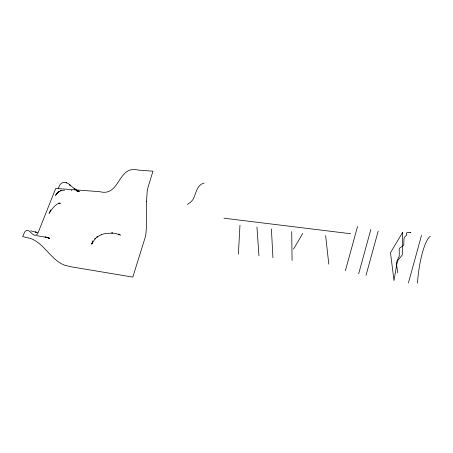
<?xml version="1.0" encoding="UTF-8"?>
<svg xmlns="http://www.w3.org/2000/svg" width="453" height="453" viewBox="0 0 453 453"><rect width="100%" height="100%" fill="white"/><g stroke="black" fill="none" stroke-linecap="round" stroke-linejoin="round"><path stroke-width="0.68" d="M238.38 254.218L239.971 225.237M345.384 270.764L357.547 226.517M358.68 273.691L370.848 229.445M366.03 275.311L378.198 231.064M408.43 282.899L421.494 235.379M92.831 240.803L91.766 244.184L92.525 242.044L91.953 243.561L95.373 238.459L94.836 238.98L97.848 236.432L96.88 237.061L101.698 234.478L101.393 234.58L104.196 233.776L112.52 233.012L111.738 232.995L115.464 233.454L118.856 234.433M56.574 193.216L55.532 195.481L58.335 192.066L57.033 193.233L59.388 191.336L57.361 192.763L58.714 191.812M58.307 188.861C60.107 180.832 65.991 180.821 70.793 185.736L69.977 185.107L76.195 189.983M50.821 209.83L49.049 213.408C51.693 209.546 54.513 204.971 59.077 203.187L58.335 203.374L60.447 203.261L59.145 203.108M293.516 249.139L302.757 233.42M187.316 204.422L189.326 203.154A14.655 11.988 -12.5 0 0 193.261 198.986C196.217 193.295 196.664 185.13 204.009 183.035M59.094 191.551L61.308 190.554L60.594 190.86M410.129 232.638L410.678 232.434L407.338 232.587L406.296 233.08L406.856 234.892L404.665 237.038L404.031 238.278L403.708 245.101L402.74 246.132L400.112 247.627L399.218 248.782L399.257 256.217L397.774 259.269A7.333 7.135 87.1 0 0 397.004 261.092L396.641 265.322L397.779 272.802M60.991 190.69L64.643 190.13M71.257 190.26L71.874 190.305M223.992 218.199L350.616 233.737M36.755 235.679L46.642 237.366L45.119 237.015L49.264 238.216M76.376 190.832C77.854 191.092 77.038 190.917 77.344 190.996L77.044 190.928L79.275 191.466L77.401 190.86L79.043 191.409L77.633 190.951L78.375 191.245M30.787 230.82L37.52 232.621M35.379 231.925L36.223 232.202L35.81 232.066M49.53 238.323L48.08 237.751L49.796 238.431L46.874 237.117M118.426 234.258L120.441 235.152L118.794 234.082M66.183 182.689L66.619 182.893L66.314 182.746M76.478 190.209L74.099 188.42L75.991 189.932M69.592 184.796L70.543 185.554M325.639 235.583L328.804 264.139M256.953 227.151L258.957 255.866M271.409 228.929L272.927 257.695M291.726 231.591L292.077 260.464M417.468 283.114A39.485 9.015 -83 0 1 430.35 236.268M146.472 201.67L146.602 225.09L145.872 234.11A11.308 2.786 -81.3 0 1 145.334 236.947L132.808 277.1L70.889 266.76L65.158 265.35A13.681 7.055 18.6 0 1 62.174 264.116C50.713 258.233 44.705 245.469 33.245 239.58A13.681 7.055 18.6 0 0 30.26 238.346L22.65 236.619L24.468 232.491A9.87 2.741 -78.2 0 1 25.357 231.2C29.626 227.321 32.758 238.374 37.027 234.495A9.87 2.741 -78.2 0 0 37.91 233.204L55.725 188.42L99.756 191.681C120.492 197.129 117.548 164.654 138.284 170.101L152.961 171.189L147.769 188.182A11.308 2.786 -81.3 0 0 147.231 191.019L146.472 201.67M402.706 232.276L402.275 254.971L397.309 261.019L394.008 280.56L390.469 252.712L402.706 232.276M77.559 191.03L77.265 190.979L77.593 191.058"/></g></svg>
